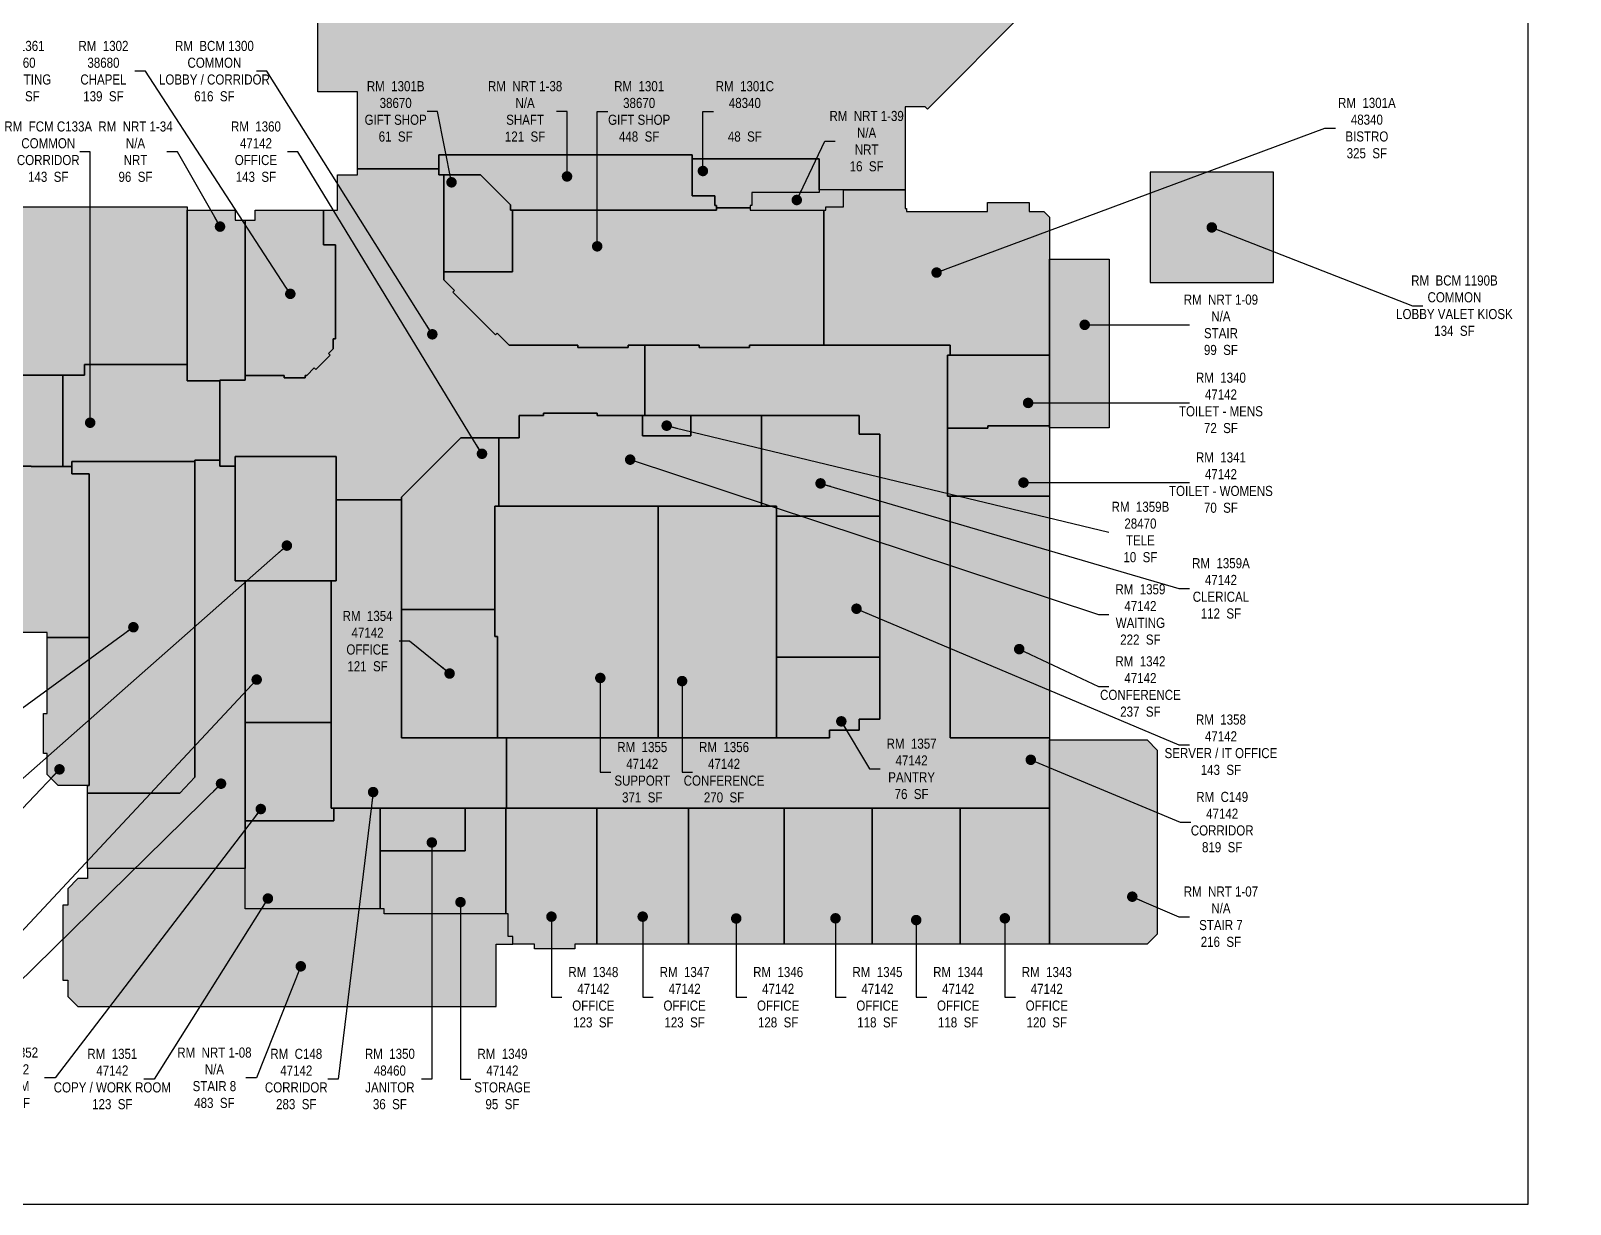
# Model space of a CAD drawing. Header units: inches. Extents: x -324 to 5663, y -491 to 4257.
# Drawn here: x 2858 to 4694, y -491 to 908 of the extents above; entities that cross this region are included whole.
import ezdxf

# ---------------------------------------------------------------- set-up
doc = ezdxf.new("R2010")
doc.units = ezdxf.units.IN
doc.header["$LTSCALE"] = 48
doc.header["$MEASUREMENT"] = 0
for name, color, linetype in [('0-LABEL', 3, 'Continuous'), ('1-NRT', 200, 'Continuous'), ('1-NRT-PTN', 253, 'Continuous'), ('2-BCM', 140, 'Continuous'), ('2-BCM-PTN', 250, 'Continuous'), ('3-FCM', 190, 'Continuous'), ('3-FCM-PTN', 9, 'Continuous'), ('4-OCC', 6, 'Continuous'), ('4-OCC-PTN', 95, 'Continuous')]:
    doc.layers.add(name, color=color, linetype=linetype)
doc.layers.add('VP-Window', color=2, linetype='Continuous', plot=False)
doc.styles.add('ArialN', font='ARIALN.TTF')
doc.dimstyles.new('AB-200', dxfattribs={"dimscale": 200, "dimtxt": 0.070312, "dimasz": 0.0625, "dimexe": 0.0625, "dimexo": 0.125, "dimgap": 0.1875, "dimtad": 0, "dimdec": 4, "dimrnd": 0.0625, "dimzin": 0, "dimdsep": 46, "dimlunit": 4, "dimtxsty": 'ArialN', "dimblk": 'ARCHTICK', "dimcen": 0.0625, "dimclrd": 256, "dimclre": 256, "dimclrt": 256, "dimadec": 0, "dimazin": 0, "dimtfac": 1, "dimtdec": 4, "dimtofl": 0, "dimtmove": 2, "dimatfit": 3, "dimldrblk": 'DOT', "dimfxl": 0, "dimfrac": 2, "dimtolj": 1, "dimtzin": 0, "dimlwd": -1, "dimlwe": -1, "dimarcsym": 0})

# ---------------------------------------------------------------- blocks, each defined once
blk = doc.blocks.new('_ArchTick')
at = {"const_width": 0.15}
blk.add_lwpolyline([(-0.5, -0.5), (0.5, 0.5)], dxfattribs=at)
blk = doc.blocks.new('_Dot')
at = {"lineweight": -2}
blk.add_line((-0.5, 0), (-1, 0), dxfattribs=at)
at = {"const_width": 0.5}
blk.add_lwpolyline([(-0.25, 0, 1), (0.25, 0, 1)], format="xyb", close=True, dxfattribs=at)

msp = doc.modelspace()

# ---------------------------------------------------------------- hatches: boundary and pattern name
at = {"layer": '1-NRT-PTN'}
for points in [[(3344.6, 736.6), (3344.6, 760.6), (3646.9, 760.6), (3646.9, 711.6), (3673.9, 711.6), (3673.9, 699.9), (3675.9, 699.9), (3675.9, 694.6), (3646.9, 694.6), (3430.1, 694.6), (3430.1, 701), (3394.5, 736.6)], [(3798.2, 718.6), (3798.2, 715.6), (3717.9, 715.6), (3717.9, 699.9), (3715.9, 699.9), (3715.9, 694.6), (3806.2, 694.6), (3806.2, 698.6), (3827.2, 698.6), (3827.2, 718.6)], [(3114, 492), (3083.6, 492), (3083.6, 490.9), (3044.9, 490.9), (3044.9, 694.6), (3101.9, 694.6), (3101.9, 682.6), (3113.9, 682.6)], [(4072.8, 636.1), (4143.8, 636.1), (4143.8, 434.9), (4072.8, 434.9)], [(2925.8, -0.4), (2925.8, 8.6), (2927.9, 8.6), (2927.9, 380), (2907.4, 380), (2907.4, 395), (3044.9, 395), (3053.9, 395), (3053.9, 18.6), (3035.9, -0.4)], [(3101.9, 252.6), (3101.9, 400.9), (3222.4, 400.9), (3222.4, 252.6)], [(4072.9, -180.4), (4072.9, 62.9), (4189.2, 62.9), (4201.1, 50.9), (4201.1, -168.4), (4189.3, -180.4)], [(3413.3, -254.9), (3413.3, -180.4), (3433, -180.4), (3433, -171.4), (3427.5, -171.4), (3427.5, -144.4), (3279.4, -144.4), (3279.4, -138.4), (3113.9, -138.4), (3113.9, -90.4), (2925.8, -90.4), (2925.8, -102.4), (2914.3, -102.4), (2902.3, -114.4), (2902.3, -133.9), (2896.3, -133.9), (2896.3, -223.4), (2902.3, -223.4), (2902.3, -242.9), (2914.3, -254.9)]]:
    msp.add_hatch(color=256, dxfattribs=at).paths.add_polyline_path(points)
at = {"layer": '2-BCM-PTN'}
h = msp.add_hatch(color=256, dxfattribs=at)
edge = h.paths.add_edge_path()
edge.add_line((3247.6, 1208.7), (3347.5, 1208.7))
edge.add_line((3347.5, 1208.7), (3347.5, 1193.1))
edge.add_line((3347.5, 1193.1), (3347.5, 1179.4))
edge.add_line((3347.5, 1179.4), (3346.5, 1179.4))
edge.add_line((3346.5, 1179.4), (3346.5, 1047.7))
edge.add_line((3346.5, 1047.7), (3461.2, 1047.7))
edge.add_line((3461.2, 1047.7), (3461.2, 1045.1))
edge.add_line((3461.2, 1045.1), (3528.9, 1045.1))
edge.add_line((3528.9, 1045.1), (3528.9, 1048.1))
edge.add_line((3528.9, 1048.1), (3642.5, 1048.1))
edge.add_line((3642.5, 1048.1), (3642.5, 1050.4))
edge.add_line((3642.5, 1050.4), (3651.1, 1050.4))
edge.add_line((3651.1, 1050.4), (3689.8, 1062.4))
edge.add_line((3689.8, 1062.4), (3736.7, 1109.3))
edge.add_line((3736.7, 1109.3), (3738.8, 1107.2))
edge.add_line((3738.8, 1107.2), (3785.5, 1153.9))
edge.add_line((3785.5, 1153.9), (3783.3, 1156))
edge.add_line((3783.3, 1156), (3791.8, 1164.5))
edge.add_line((3791.8, 1164.5), (3791.8, 1187.4))
edge.add_line((3791.8, 1187.4), (3785.4, 1187.4))
edge.add_line((3785.4, 1187.4), (3785.4, 1263.9))
edge.add_line((3785.4, 1263.9), (3782.1, 1263.9))
edge.add_line((3782.1, 1263.9), (3782.1, 1320.8))
edge.add_line((3782.1, 1320.8), (3913.9, 1320.8))
edge.add_line((3913.9, 1320.8), (3913.9, 1294))
edge.add_line((3913.9, 1294), (3932.9, 1294))
edge.add_line((3932.9, 1294), (3932.9, 1278.8))
edge.add_line((3932.9, 1278.8), (3900.5, 1278.8))
edge.add_line((3900.5, 1278.8), (3900.5, 1187.4))
edge.add_line((3900.5, 1187.4), (3924.5, 1187.4))
edge.add_line((3924.5, 1187.4), (3927.4, 1184.5))
edge.add_line((3927.4, 1184.5), (3929, 1186.2))
edge.add_line((3929, 1186.2), (4044, 1073.3))
edge.add_arc((4049, 1068.4), 7, 135.4331, 269.6937)
edge.add_line((4049, 1061.4), (4049, 943.4))
edge.add_arc((4049, 936.4), 7, 90, 222.8154)
edge.add_line((4043.9, 931.6), (3927.2, 814.9))
edge.add_line((3927.2, 814.9), (3924.5, 817.6))
edge.add_line((3924.5, 817.6), (3900.6, 817.6))
edge.add_line((3900.6, 817.6), (3900.6, 718.6))
edge.add_line((3900.6, 718.6), (3798.2, 718.6))
edge.add_line((3798.2, 718.6), (3798.2, 755.6))
edge.add_line((3798.2, 755.6), (3646.9, 755.6))
edge.add_line((3646.9, 755.6), (3646.9, 760.6))
edge.add_line((3646.9, 760.6), (3344.6, 760.6))
edge.add_line((3344.6, 760.6), (3344.6, 743.9))
edge.add_line((3344.6, 743.9), (3247.6, 743.9))
edge.add_line((3247.6, 743.9), (3247.6, 835.6))
edge.add_line((3247.6, 835.6), (3200.4, 835.6))
edge.add_line((3200.4, 835.6), (3200.4, 1181.9))
edge.add_line((3200.4, 1181.9), (3247.6, 1181.9))
edge.add_line((3247.6, 1181.9), (3247.6, 1208.7))
for points in [[(3247.6, 743.9), (3344.6, 743.9), (3344.6, 736.6), (3350.6, 736.6), (3350.6, 611.6), (3363.5, 598.8), (3361.4, 596.6), (3412.3, 545.7), (3414.4, 547.8), (3428.6, 533.6), (3510.4, 533.6), (3510.4, 530.6), (3570.4, 530.6), (3570.4, 533.6), (3590.4, 533.6), (3590.4, 449.6), (3533.4, 449.6), (3533.4, 452.6), (3469.4, 452.6), (3469.4, 449.6), (3440.6, 449.6), (3440.6, 423.1), (3371.1, 423.1), (3300.4, 352.4), (3300.4, 349.1), (3222.4, 349.1), (3222.4, 400.9), (3101.9, 400.9), (3101.9, 389.5), (3083.6, 389.5), (3083.6, 492), (3114, 492), (3114, 497.5), (3160.4, 497.5), (3160.4, 494.8), (3185.3, 494.8), (3185.3, 497.5), (3187.3, 497.5), (3196.1, 506.4), (3198, 504.4), (3215.4, 521.7), (3213.4, 523.7), (3218.9, 529.2), (3218.9, 541.2), (3221.6, 541.1), (3221.6, 653), (3207.2, 653), (3207.2, 694.6), (3224.1, 694.6), (3224.1, 736.6), (3247.6, 736.6)], [(4339.8, 739.8), (4192.7, 739.8), (4192.7, 608.1), (4339.8, 608.1)]]:
    msp.add_hatch(color=256, dxfattribs=at).paths.add_polyline_path(points)
at = {"layer": '3-FCM-PTN'}
for points in [[(2896.5, 498), (2896.5, 389), (2858.9, 389), (2858.9, 389.5), (2388.4, 389.5), (2388.4, 377.5), (2322.4, 377.5), (2322.4, 389.5), (1936.9, 389.5), (1936.9, 498), (2015.9, 498), (2015.9, 508.2), (2057.5, 508.2), (2057.5, 498), (2317.4, 498), (2317.4, 518.5), (2367.4, 518.5), (2367.4, 498), (2537.9, 498), (2537.9, 628.2), (2592.7, 628.2), (2592.7, 498), (2679.4, 498), (2679.4, 513.2), (2714.4, 513.2), (2714.4, 498), (2730.4, 498), (2730.4, 495.5), (2826.4, 495.5), (2826.4, 498)], [(3083.6, 490.9), (3083.6, 396.6), (3053.9, 396.6), (3053.9, 395), (2907.4, 395), (2907.4, 389), (2896.5, 389), (2896.5, 408), (2896.5, 498), (2922.4, 498), (2922.4, 510.4), (3044.9, 510.4), (3044.9, 490.9)], [(2925.8, -0.4), (3035.9, -0.4), (3053.9, 18.6), (3053.9, 396.6), (3083.6, 396.6), (3083.6, 389.5), (3101.9, 389.5), (3101.9, 252.6), (3113.9, 252.6), (3113.9, -90.4), (2925.8, -90.4)]]:
    msp.add_hatch(color=256, dxfattribs=at).paths.add_polyline_path(points)
at = {"layer": '4-OCC-PTN'}
for color, points in [(50, [(3717.9, 699.9), (3715.9, 699.9), (3715.9, 697.2), (3675.9, 697.2), (3675.9, 699.9), (3673.9, 699.9), (3673.9, 711.6), (3646.9, 711.6), (3646.9, 755.6), (3798.2, 755.6), (3798.2, 715.6), (3717.9, 715.6)]), (63, [(3350.6, 621.1), (3350.6, 736.6), (3394.5, 736.6), (3430.1, 701), (3430.1, 694.6), (3432.6, 694.6), (3432.6, 621.1)]), (50, [(3803.7, 533.6), (3803.7, 694.6), (3806.2, 694.6), (3806.2, 698.6), (3827.2, 698.6), (3827.2, 718.6), (3900.6, 718.6), (3900.6, 696.6), (3902.2, 696.6), (3902.2, 693), (3998.9, 693), (3998.9, 703.5), (4048.4, 703.5), (4048.4, 693), (4066, 693), (4072.8, 686.2), (4072.8, 521.6), (3954.4, 521.6), (3954.4, 533.6)]), (202, [(2683.9, 513.2), (2683.9, 557.2), (2666.9, 557.2), (2666.9, 625.2), (2693.4, 625.2), (2693.4, 677.6), (2801.1, 677.6), (2801.1, 698.6), (3044.9, 698.6), (3044.9, 510.4), (2922.4, 510.4), (2922.4, 498), (2826.4, 498), (2826.4, 495.5), (2730.4, 495.5), (2730.4, 498), (2714.4, 498), (2714.4, 513.2)]), (132, [(3114, 497.5), (3113.9, 682.6), (3125.9, 682.6), (3125.9, 694.6), (3207.2, 694.5), (3207.2, 653), (3221.6, 653), (3221.6, 541.2), (3218.9, 541.2), (3218.9, 529.2), (3213.4, 523.7), (3215.4, 521.7), (3198, 504.4), (3196.1, 506.4), (3187.3, 497.5), (3185.3, 497.5), (3185.3, 494.8), (3160.4, 494.8), (3160.4, 497.5)]), (63, [(3350.6, 621.1), (3432.6, 621.1), (3432.6, 694.6), (3675.9, 694.6), (3675.9, 697.2), (3715.9, 697.2), (3715.9, 694.6), (3803.7, 694.6), (3803.7, 533.6), (3715.2, 533.6), (3715.2, 530.6), (3655.2, 530.6), (3655.2, 533.6), (3570.4, 533.6), (3570.4, 530.6), (3510.4, 530.6), (3510.4, 533.6), (3428.6, 533.6), (3414.4, 547.8), (3412.3, 545.7), (3361.4, 596.6), (3363.5, 598.8), (3350.6, 611.6)]), (52, [(3590.4, 449.6), (3590.4, 533.6), (3655.2, 533.6), (3655.2, 530.6), (3715.2, 530.6), (3715.2, 533.6), (3954.4, 533.6), (3954.4, 521.6), (3951.4, 521.6), (3951.4, 353.6), (3954.4, 353.6), (3954.4, 65.6), (4072.9, 65.6), (4072.9, -18.4), (3425.3, -18.4), (3425.3, 65.6), (3810.4, 65.6), (3810.4, 74.6), (3845.9, 74.6), (3845.9, 87.6), (3870.4, 87.6), (3870.4, 427.6), (3845.9, 427.6), (3845.9, 449.6)]), (52, [(3951.4, 521.6), (4072.8, 521.6), (4072.8, 437.5), (3999.4, 437.5), (3999.4, 434.5), (3951.4, 434.5)]), (52, [(3729.4, 341.6), (3416.4, 341.6), (3416.4, 423.1), (3440.6, 423.1), (3440.6, 449.6), (3469.4, 449.6), (3469.4, 452.6), (3533.4, 452.6), (3533.4, 449.6), (3587.6, 449.6), (3587.6, 425.6), (3645.3, 425.6), (3645.3, 449.6), (3729.4, 449.6)]), (62, [(3587.6, 449.6), (3645.3, 449.6), (3645.3, 425.6), (3587.6, 425.6)]), (52, [(3729.4, 341.6), (3729.4, 449.6), (3845.9, 449.6), (3845.9, 427.6), (3870.4, 427.6), (3870.4, 329.6), (3747.4, 329.6), (3747.4, 341.6)]), (52, [(3300.4, 218.6), (3300.4, 349.1), (3300.4, 352.4), (3371.1, 423.1), (3416.4, 423.1), (3416.4, 341.6), (3411.4, 341.6), (3411.4, 218.6)]), (52, [(3951.4, 353.6), (3951.4, 434.5), (3999.4, 434.5), (3999.4, 437.5), (4072.8, 437.5), (4072.8, 353.6)]), (63, [(2752.9, 191), (2752.9, 389.5), (2858.9, 389.5), (2858.9, 389), (2907.4, 389), (2907.4, 380), (2927.9, 380), (2927.9, 185), (2877.8, 185), (2877.8, 191), (2847.4, 191), (2847.4, 185), (2766.4, 185), (2766.4, 191)]), (52, [(3425.3, -18.4), (3216.4, -18.4), (3216.4, 252.6), (3222.4, 252.6), (3222.4, 349.1), (3300.4, 349.1), (3300.4, 65.6), (3425.3, 65.6)]), (52, [(3954.4, 353.6), (4072.8, 353.6), (4072.8, 65.6), (3954.4, 65.6)]), (52, [(3425.3, 65.6), (3414.9, 65.6), (3414.9, 186.1), (3411.4, 186.1), (3411.4, 341.6), (3606.4, 341.6), (3606.4, 65.6), (3425.3, 65.6)]), (52, [(3606.4, 341.6), (3747.4, 341.6), (3747.4, 65.6), (3606.4, 65.6)]), (52, [(3747.4, 329.6), (3870.4, 329.6), (3870.4, 161.6), (3747.4, 161.6)]), (52, [(3113.9, 252.6), (3216.4, 252.6), (3216.4, 83.6), (3113.9, 83.6)]), (52, [(3300.4, 218.6), (3411.4, 218.6), (3411.4, 186.1), (3414.9, 186.1), (3414.9, 65.6), (3300.4, 65.6)]), (63, [(2927.9, 8.6), (2890.9, 8.6), (2877.8, 21.7), (2877.8, 46.6), (2873.3, 46.6), (2873.3, 94.6), (2877.8, 94.6), (2877.8, 185), (2927.9, 185)]), (52, [(3747.4, 65.6), (3747.4, 161.6), (3870.4, 161.6), (3870.4, 87.6), (3845.9, 87.6), (3845.9, 74.6), (3810.4, 74.6), (3810.4, 65.6)]), (52, [(3113.9, 83.6), (3216.4, 83.6), (3216.4, -18.4), (3219.4, -18.4), (3219.4, -33.4), (3113.9, -33.4)]), (52, [(3274.9, -138.4), (3113.9, -138.4), (3113.9, -33.4), (3219.4, -33.4), (3219.4, -18.4), (3274.9, -18.4)]), (52, [(3279.4, -144.4), (3279.4, -138.4), (3274.9, -138.4), (3274.9, -69.4), (3376, -69.4), (3376, -18.4), (3425.3, -18.4), (3424.8, -18.4), (3424.8, -144.4)]), (201, [(3274.9, -18.4), (3376, -18.4), (3376, -69.4), (3274.9, -69.4)]), (52, [(3433, -180.4), (3433, -171.4), (3427.5, -171.4), (3427.5, -144.4), (3424.8, -144.4), (3424.8, -18.4), (3533.3, -18.4), (3533.3, -180.4), (3506.9, -180.4), (3506.9, -185.9), (3458.9, -185.9), (3458.9, -180.4)]), (52, [(3533.3, -18.4), (3642.3, -18.4), (3642.3, -180.4), (3533.3, -180.4)]), (52, [(3642.3, -18.4), (3756.4, -18.4), (3756.4, -180.4), (3642.3, -180.4)]), (52, [(3756.4, -18.4), (3861.4, -18.4), (3861.4, -180.4), (3756.4, -180.4)]), (52, [(3861.4, -18.4), (3966.4, -18.4), (3966.4, -180.4), (3861.4, -180.4)]), (52, [(3966.4, -18.4), (4072.9, -18.4), (4072.9, -180.4), (3966.4, -180.4)])]:
    msp.add_hatch(color=color, dxfattribs=at).paths.add_polyline_path(points)

# ---------------------------------------------------------------- linework, layer by layer
at = {"layer": '1-NRT'}
for points in [[(3344.6, 736.6), (3344.6, 760.6), (3646.9, 760.6), (3646.9, 711.6), (3673.9, 711.6), (3673.9, 699.9), (3675.9, 699.9), (3675.9, 694.6), (3646.9, 694.6), (3430.1, 694.6), (3430.1, 701), (3394.5, 736.6)], [(3798.2, 718.6), (3798.2, 715.6), (3717.9, 715.6), (3717.9, 699.9), (3715.9, 699.9), (3715.9, 694.6), (3806.2, 694.6), (3806.2, 698.6), (3827.2, 698.6), (3827.2, 718.6)], [(3114, 492), (3083.6, 492), (3083.6, 490.9), (3044.9, 490.9), (3044.9, 694.6), (3101.9, 694.6), (3101.9, 682.6), (3113.9, 682.6)], [(4072.8, 636.1), (4143.8, 636.1), (4143.8, 434.9), (4072.8, 434.9)], [(2925.8, -0.4), (2925.8, 8.6), (2927.9, 8.6), (2927.9, 380), (2907.4, 380), (2907.4, 395), (3044.9, 395), (3053.9, 395), (3053.9, 18.6), (3035.9, -0.4)], [(3101.9, 252.6), (3101.9, 400.9), (3222.4, 400.9), (3222.4, 252.6)], [(4072.9, -180.4), (4072.9, 62.9), (4189.2, 62.9), (4201.1, 50.9), (4201.1, -168.4), (4189.3, -180.4)], [(3413.3, -254.9), (3413.3, -180.4), (3433, -180.4), (3433, -171.4), (3427.5, -171.4), (3427.5, -144.4), (3279.4, -144.4), (3279.4, -138.4), (3113.9, -138.4), (3113.9, -90.4), (2925.8, -90.4), (2925.8, -102.4), (2914.3, -102.4), (2902.3, -114.4), (2902.3, -133.9), (2896.3, -133.9), (2896.3, -223.4), (2902.3, -223.4), (2902.3, -242.9), (2914.3, -254.9)]]:
    msp.add_lwpolyline(points, close=True, dxfattribs=at)
at = {"layer": '2-BCM'}
msp.add_lwpolyline([(4043.9, 931.6), (3927.2, 814.9), (3924.5, 817.6), (3900.6, 817.6), (3900.6, 718.6), (3798.2, 718.6), (3798.2, 755.6), (3646.9, 755.6), (3646.9, 760.6), (3344.6, 760.6), (3344.6, 743.9), (3247.6, 743.9), (3247.6, 835.6), (3200.4, 835.6), (3200.4, 1181.9)], dxfattribs=at)
for points in [[(3247.6, 743.9), (3344.6, 743.9), (3344.6, 736.6), (3350.6, 736.6), (3350.6, 611.6), (3363.5, 598.8), (3361.4, 596.6), (3412.3, 545.7), (3414.4, 547.8), (3428.6, 533.6), (3510.4, 533.6), (3510.4, 530.6), (3570.4, 530.6), (3570.4, 533.6), (3590.4, 533.6), (3590.4, 449.6), (3533.4, 449.6), (3533.4, 452.6), (3469.4, 452.6), (3469.4, 449.6), (3440.6, 449.6), (3440.6, 423.1), (3371.1, 423.1), (3300.4, 352.4), (3300.4, 349.1), (3222.4, 349.1), (3222.4, 400.9), (3101.9, 400.9), (3101.9, 389.5), (3083.6, 389.5), (3083.6, 492), (3114, 492), (3114, 497.5), (3160.4, 497.5), (3160.4, 494.8), (3185.3, 494.8), (3185.3, 497.5), (3187.3, 497.5), (3196.1, 506.4), (3198, 504.4), (3215.4, 521.7), (3213.4, 523.7), (3218.9, 529.2), (3218.9, 541.2), (3221.6, 541.1), (3221.6, 653), (3207.2, 653), (3207.2, 694.6), (3224.1, 694.6), (3224.1, 736.6), (3247.6, 736.6)], [(4339.8, 739.8), (4192.7, 739.8), (4192.7, 608.1), (4339.8, 608.1)]]:
    msp.add_lwpolyline(points, close=True, dxfattribs=at)
at = {"layer": '3-FCM'}
msp.add_lwpolyline([(2826.4, 498), (2896.5, 498), (2896.5, 389), (2858.9, 389), (2858.9, 389.5), (2388.4, 389.5)], dxfattribs=at)
for points in [[(3083.6, 490.9), (3083.6, 396.6), (3053.9, 396.6), (3053.9, 395), (2907.4, 395), (2907.4, 389), (2896.5, 389), (2896.5, 408), (2896.5, 498), (2922.4, 498), (2922.4, 510.4), (3044.9, 510.4), (3044.9, 490.9)], [(2925.8, -0.4), (3035.9, -0.4), (3053.9, 18.6), (3053.9, 396.6), (3083.6, 396.6), (3083.6, 389.5), (3101.9, 389.5), (3101.9, 252.6), (3113.9, 252.6), (3113.9, -90.4), (2925.8, -90.4)]]:
    msp.add_lwpolyline(points, close=True, dxfattribs=at)
at = {"layer": '4-OCC'}
for points in [[(3717.9, 699.9), (3715.9, 699.9), (3715.9, 697.2), (3675.9, 697.2), (3675.9, 699.9), (3673.9, 699.9), (3673.9, 711.6), (3646.9, 711.6), (3646.9, 755.6), (3798.2, 755.6), (3798.2, 715.6), (3717.9, 715.6)], [(3350.6, 621.1), (3350.6, 736.6), (3394.5, 736.6), (3430.1, 701), (3430.1, 694.6), (3432.6, 694.6), (3432.6, 621.1)], [(3803.7, 533.6), (3803.7, 694.6), (3806.2, 694.6), (3806.2, 698.6), (3827.2, 698.6), (3827.2, 718.6), (3900.6, 718.6), (3900.6, 696.6), (3902.2, 696.6), (3902.2, 693), (3998.9, 693), (3998.9, 703.5), (4048.4, 703.5), (4048.4, 693), (4066, 693), (4072.8, 686.2), (4072.8, 521.6), (3954.4, 521.6), (3954.4, 533.6)], [(2683.9, 513.2), (2683.9, 557.2), (2666.9, 557.2), (2666.9, 625.2), (2693.4, 625.2), (2693.4, 677.6), (2801.1, 677.6), (2801.1, 698.6), (3044.9, 698.6), (3044.9, 510.4), (2922.4, 510.4), (2922.4, 498), (2826.4, 498), (2826.4, 495.5), (2730.4, 495.5), (2730.4, 498), (2714.4, 498), (2714.4, 513.2)], [(3114, 497.5), (3113.9, 682.6), (3125.9, 682.6), (3125.9, 694.6), (3207.2, 694.5), (3207.2, 653), (3221.6, 653), (3221.6, 541.2), (3218.9, 541.2), (3218.9, 529.2), (3213.4, 523.7), (3215.4, 521.7), (3198, 504.4), (3196.1, 506.4), (3187.3, 497.5), (3185.3, 497.5), (3185.3, 494.8), (3160.4, 494.8), (3160.4, 497.5)], [(3350.6, 621.1), (3432.6, 621.1), (3432.6, 694.6), (3675.9, 694.6), (3675.9, 697.2), (3715.9, 697.2), (3715.9, 694.6), (3803.7, 694.6), (3803.7, 533.6), (3715.2, 533.6), (3715.2, 530.6), (3655.2, 530.6), (3655.2, 533.6), (3570.4, 533.6), (3570.4, 530.6), (3510.4, 530.6), (3510.4, 533.6), (3428.6, 533.6), (3414.4, 547.8), (3412.3, 545.7), (3361.4, 596.6), (3363.5, 598.8), (3350.6, 611.6)], [(3590.4, 449.6), (3590.4, 533.6), (3655.2, 533.6), (3655.2, 530.6), (3715.2, 530.6), (3715.2, 533.6), (3954.4, 533.6), (3954.4, 521.6), (3951.4, 521.6), (3951.4, 353.6), (3954.4, 353.6), (3954.4, 65.6), (4072.9, 65.6), (4072.9, -18.4), (3425.3, -18.4), (3425.3, 65.6), (3810.4, 65.6), (3810.4, 74.6), (3845.9, 74.6), (3845.9, 87.6), (3870.4, 87.6), (3870.4, 427.6), (3845.9, 427.6), (3845.9, 449.6)], [(3951.4, 521.6), (4072.8, 521.6), (4072.8, 437.5), (3999.4, 437.5), (3999.4, 434.5), (3951.4, 434.5)], [(3729.4, 341.6), (3416.4, 341.6), (3416.4, 423.1), (3440.6, 423.1), (3440.6, 449.6), (3469.4, 449.6), (3469.4, 452.6), (3533.4, 452.6), (3533.4, 449.6), (3587.6, 449.6), (3587.6, 425.6), (3645.3, 425.6), (3645.3, 449.6), (3729.4, 449.6)], [(3587.6, 449.6), (3645.3, 449.6), (3645.3, 425.6), (3587.6, 425.6)], [(3729.4, 341.6), (3729.4, 449.6), (3845.9, 449.6), (3845.9, 427.6), (3870.4, 427.6), (3870.4, 329.6), (3747.4, 329.6), (3747.4, 341.6)], [(3300.4, 218.6), (3300.4, 349.1), (3300.4, 349.1), (3300.4, 352.4), (3371.1, 423.1), (3416.4, 423.1), (3416.4, 341.6), (3411.4, 341.6), (3411.4, 218.6)], [(3951.4, 353.6), (3951.4, 434.5), (3999.4, 434.5), (3999.4, 437.5), (4072.8, 437.5), (4072.8, 353.6)], [(2752.9, 191), (2752.9, 389.5), (2858.9, 389.5), (2858.9, 389), (2907.4, 389), (2907.4, 380), (2927.9, 380), (2927.9, 185), (2877.8, 185), (2877.8, 191), (2847.4, 191), (2847.4, 185), (2766.4, 185), (2766.4, 191)], [(3425.3, -18.4), (3216.4, -18.4), (3216.4, 252.6), (3222.4, 252.6), (3222.4, 349.1), (3300.4, 349.1), (3300.4, 65.6), (3425.3, 65.6)], [(3954.4, 353.6), (4072.8, 353.6), (4072.8, 65.6), (3954.4, 65.6)], [(3425.3, 65.6), (3414.9, 65.6), (3414.9, 186.1), (3411.4, 186.1), (3411.4, 341.6), (3606.4, 341.6), (3606.4, 65.6), (3425.3, 65.6)], [(3606.4, 341.6), (3747.4, 341.6), (3747.4, 65.6), (3606.4, 65.6)], [(3747.4, 329.6), (3870.4, 329.6), (3870.4, 161.6), (3747.4, 161.6)], [(3113.9, 252.6), (3216.4, 252.6), (3216.4, 83.6), (3113.9, 83.6)], [(3300.4, 218.6), (3411.4, 218.6), (3411.4, 186.1), (3414.9, 186.1), (3414.9, 65.6), (3300.4, 65.6)], [(2927.9, 8.6), (2890.9, 8.6), (2877.8, 21.7), (2877.8, 46.6), (2873.3, 46.6), (2873.3, 94.6), (2877.8, 94.6), (2877.8, 185), (2927.9, 185)], [(3747.4, 65.6), (3747.4, 161.6), (3870.4, 161.6), (3870.4, 87.6), (3845.9, 87.6), (3845.9, 74.6), (3810.4, 74.6), (3810.4, 65.6)], [(3113.9, 83.6), (3216.4, 83.6), (3216.4, -18.4), (3219.4, -18.4), (3219.4, -33.4), (3113.9, -33.4)], [(3274.9, -138.4), (3113.9, -138.4), (3113.9, -33.4), (3219.4, -33.4), (3219.4, -18.4), (3274.9, -18.4)], [(3274.9, -18.4), (3376, -18.4), (3376, -69.4), (3274.9, -69.4)], [(3279.4, -144.4), (3279.4, -138.4), (3274.9, -138.4), (3274.9, -69.4), (3376, -69.4), (3376, -18.4), (3425.3, -18.4), (3425.3, -18.4), (3424.8, -18.4), (3424.8, -144.4)], [(3433, -180.4), (3433, -171.4), (3427.5, -171.4), (3427.5, -144.4), (3424.8, -144.4), (3424.8, -18.4), (3533.3, -18.4), (3533.3, -180.4), (3506.9, -180.4), (3506.9, -185.9), (3458.9, -185.9), (3458.9, -180.4)], [(3533.3, -18.4), (3642.3, -18.4), (3642.3, -180.4), (3533.3, -180.4)], [(3642.3, -18.4), (3756.4, -18.4), (3756.4, -180.4), (3642.3, -180.4)], [(3756.4, -18.4), (3861.4, -18.4), (3861.4, -180.4), (3756.4, -180.4)], [(3861.4, -18.4), (3966.4, -18.4), (3966.4, -180.4), (3861.4, -180.4)], [(3966.4, -18.4), (4072.9, -18.4), (4072.9, -180.4), (3966.4, -180.4)]]:
    msp.add_lwpolyline(points, close=True, dxfattribs=at)
at = {"layer": 'VP-Window', "color": 5}
msp.add_lwpolyline([(1943.5, -490.5), (4643.5, -490.5), (4643.5, 1509.5), (1943.5, 1509.5)], close=True, dxfattribs=at)

# ---------------------------------------------------------------- texts
at = {"layer": '0-LABEL', "char_height": 12, "attachment_point": 5, "style": 'ArialN'}
for s, insert in [('RM  1361\\P48560\\PADMITTING\\P478  SF', (2844.9, 860.2)), ('RM  1302\\P38680\\PCHAPEL\\P139  SF', (2944.9, 860.2)), ('RM  BCM 1300\\PCOMMON\\PLOBBY / CORRIDOR\\P616  SF', (3077.2, 860.2)), ('RM  1301B\\P38670\\PGIFT SHOP\\P61  SF', (3293.3, 812.2)), ('RM  NRT 1-38\\PN/A\\PSHAFT\\P121  SF', (3447.6, 812.2)), ('RM  1301\\P38670\\PGIFT SHOP\\P448  SF', (3583.6, 812.2)), ('RM  1301C\\P48340\\P\\P48  SF', (3709.6, 812.2)), ('RM  1301A\\P48340\\PBISTRO\\P325  SF', (4451.2, 792.3)), ('RM  NRT 1-39\\PN/A\\PNRT\\P16  SF', (3854.8, 776.7)), ('RM  FCM C133A\\PCOMMON\\PCORRIDOR\\P143  SF', (2879.1, 764.2)), ('RM  NRT 1-34\\PN/A\\PNRT\\P96  SF', (2983.1, 764.2)), ('RM  1360\\P47142\\POFFICE\\P143  SF', (3126.7, 764.2)), ('RM  BCM 1190B\\PCOMMON\\PLOBBY VALET KIOSK\\P134  SF', (4555.6, 580.6)), ('RM  NRT 1-09\\PN/A\\PSTAIR\\P99  SF', (4277.2, 557.8)), ('RM  1340\\P47142\\PTOILET - MENS\\P72  SF', (4277.2, 464.7)), ('RM  1341\\P47142\\PTOILET - WOMENS\\P70  SF', (4277.2, 369.7)), ('RM  1359B\\P28470\\PTELE\\P10  SF', (4181.2, 310.8)), ('RM  1359A\\P47142\\PCLERICAL\\P112  SF', (4277.2, 243.6)), ('RM  1359\\P47142\\PWAITING\\P222  SF', (4181.2, 212.5)), ('RM  1354\\P47142\\POFFICE\\P121  SF', (3259.8, 180.7)), ('RM  1342\\P47142\\PCONFERENCE\\P237  SF', (4181.2, 126.6)), ('RM  1358\\P47142\\PSERVER / IT OFFICE\\P143  SF', (4277.2, 57.2)), ('RM  1355\\P47142\\PSUPPORT\\P371  SF', (3587.3, 24.4)), ('RM  1356\\P47142\\PCONFERENCE\\P270  SF', (3684.8, 24.4)), ('RM  1357\\P47142\\PPANTRY\\P76  SF', (3908.4, 28.4)), ('RM  C149\\P47142\\PCORRIDOR\\P819  SF', (4278.7, -35)), ('RM  NRT 1-07\\PN/A\\PSTAIR 7\\P216  SF', (4277.2, -147.8)), ('RM  1348\\P47142\\POFFICE\\P123  SF', (3529, -243.8)), ('RM  1347\\P47142\\POFFICE\\P123  SF', (3637.8, -243.8)), ('RM  1346\\P47142\\POFFICE\\P128  SF', (3749.3, -243.8)), ('RM  1345\\P47142\\POFFICE\\P118  SF', (3867.7, -243.8)), ('RM  1344\\P47142\\POFFICE\\P118  SF', (3963.9, -243.8)), ('RM  1343\\P47142\\POFFICE\\P120  SF', (4069.6, -243.8)), ('RM  1352\\P47142\\PEXAM\\P84  SF', (2837.2, -339.8)), ('RM  1351\\P47142\\PCOPY / WORK ROOM\\P123  SF', (2955.5, -341.3)), ('RM  NRT 1-08\\PN/A\\PSTAIR 8\\P483  SF', (3077.2, -339.8)), ('RM  C148\\P47142\\PCORRIDOR\\P283  SF', (3174.8, -341.3)), ('RM  1350\\P48460\\PJANITOR\\P36  SF', (3286.4, -341.3)), ('RM  1349\\P47142\\PSTORAGE\\P95  SF', (3420.6, -341.3))]:
    msp.add_mtext(s, dxfattribs=dict(at, insert=insert))

# ---------------------------------------------------------------- leaders
at = {"layer": '0-LABEL', "annotation_type": 0, "has_hookline": 1}
for points, hookline_direction, text_width in [([(2652.1, 618.7), (2695.3, 942.6), (2707.8, 942.6)], 0, 121), ([(2794.9, 612.5), (2794.9, 860.2), (2807.4, 860.2)], 0, 74.8), ([(3167.7, 594.7), (2994.9, 860.2), (2982.4, 860.2)], 1, 57.8), ([(3337, 546.5), (3139.7, 860.2), (3127.2, 860.2)], 1, 131), ([(3359.9, 727.7), (3343.3, 812.2), (3330.8, 812.2)], 1, 72.7), ([(3497.6, 734.7), (3497.6, 812.2), (3485.1, 812.2)], 1, 86.9), ([(3533.6, 651.4), (3533.6, 812.2), (3546.1, 812.2)], 0, 72.7), ([(3659.6, 741.2), (3659.6, 812.2), (3672.1, 812.2)], 0, 67.9), ([(3938.2, 620.1), (4401.2, 792.3), (4413.7, 792.3)], 0, 67.7), ([(3771.5, 706.6), (3804.8, 776.7), (3817.3, 776.7)], 0, 86.9), ([(2929.1, 441.1), (2929.1, 764.2), (2916.6, 764.2)], 1, 103.6), ([(3083.9, 674.9), (3033.1, 764.2), (3020.6, 764.2)], 1, 86.9), ([(3396.2, 404.1), (3176.7, 764.2), (3164.2, 764.2)], 1, 57.9), ([(4266.3, 673.9), (4505.6, 580.6), (4518.1, 580.6)], 0, 138.1), ([(4114.8, 557.8), (4239.7, 557.8)], 0, 86.9), ([(4047.3, 464.7), (4239.7, 464.7)], 0, 99), ([(3616.4, 437.6), (4143.7, 310.8)], 0, 67), ([(3572.9, 397.1), (4131.2, 212.5), (4143.7, 212.5)], 0, 57.9), ([(3799.9, 368.8), (4227.2, 243.6), (4239.7, 243.6)], 0, 67.7), ([(4041.8, 369.7), (4239.7, 369.7)], 0, 122.7), ([(3163.6, 294.6), (2743.2, -75.8), (2730.7, -75.8)], 1, 87), ([(3842.7, 219.4), (4227.2, 57.2), (4239.7, 57.2)], 0, 133.1), ([(2980.6, 197.3), (2743.2, 24.3), (2730.7, 24.3)], 1, 101.9), ([(3357.6, 142.1), (3309.8, 180.7), (3297.3, 180.7)], 1, 57.9), ([(4036.7, 171.2), (4131.2, 126.6), (4143.7, 126.6)], 0, 94.8), ([(3127.6, 134.9), (2742.7, -277.6), (2730.2, -277.6)], 1, 57.9), ([(3537.3, 136.8), (3537.3, 24.4), (3549.8, 24.4)], 0, 65.6), ([(3634.8, 133.1), (3634.8, 24.4), (3647.3, 24.4)], 0, 94.8), ([(3824.6, 85.1), (3858.4, 28.4), (3870.9, 28.4)], 0, 57.9), ([(4050.5, 39.3), (4228.7, -35), (4241.2, -35)], 0, 74), ([(2892.5, 27.9), (2642.2, -235.9), (2629.7, -235.9)], 1, 65.9), ([(3085.1, 10.8), (2691.5, -375.9), (2679, -375.9)], 1, 102.9), ([(3266.4, 0.8), (3224.8, -341.3), (3212.3, -341.3)], 1, 74), ([(3132.5, -19.4), (2887.2, -339.8), (2874.7, -339.8)], 1, 57.8), ([(3336.4, -59.3), (3336.4, -341.3), (3323.9, -341.3)], 1, 58.2), ([(3141, -126.1), (3005.5, -341.3), (2993, -341.3)], 1, 138.1), ([(3370.6, -130.4), (3370.6, -341.3), (3383.1, -341.3)], 0, 65.9), ([(4171.5, -123.9), (4227.2, -147.8), (4239.7, -147.8)], 0, 86.9), ([(3479, -147.7), (3479, -243.8), (3491.5, -243.8)], 0, 57.9), ([(3587.8, -147.7), (3587.8, -243.8), (3600.3, -243.8)], 0, 57.9), ([(3699.3, -149.9), (3699.3, -243.8), (3711.8, -243.8)], 0, 57.9), ([(3817.7, -149.7), (3817.7, -243.8), (3830.2, -243.8)], 0, 58), ([(3913.9, -151.8), (3913.9, -243.8), (3926.4, -243.8)], 0, 57.9), ([(4019.6, -149.7), (4019.6, -243.8), (4032.1, -243.8)], 0, 57.9), ([(3180.2, -206.9), (3127.2, -339.8), (3114.7, -339.8)], 1, 86.9)]:
    msp.add_leader(points, dimstyle='AB-200', dxfattribs=dict(at, hookline_direction=hookline_direction, text_width=text_width))

doc.saveas('drawing.dxf')
